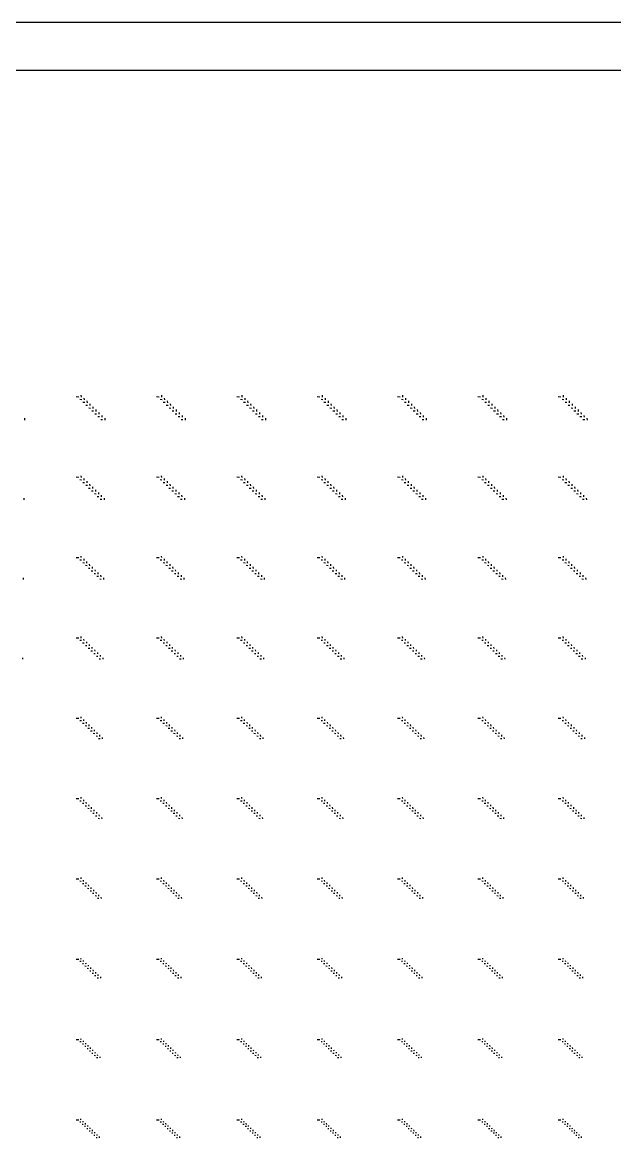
# Model space of a CAD drawing. Extents: x 0 to 300000, y 0 to 300000.
# Drawn here: x 188270 to 225127, y 230590 to 300000 of the extents above; entities that cross this region are included whole.
import ezdxf

# ---------------------------------------------------------------- set-up
doc = ezdxf.new("R2010")
doc.units = 0

msp = doc.modelspace()

# ---------------------------------------------------------------- linework, layer by layer
at = {"color": 7}
for p, q in [((191620, 276705), (191780, 276695)), ((191855, 276540), (191965, 276530)), ((191920, 276790), (191925, 276680)), ((192040, 276360), (192150, 276355)), ((192105, 276610), (192110, 276500)), ((192290, 276435), (192295, 276325)), ((192475, 276255), (192480, 276145)), ((196620, 276705), (196780, 276695)), ((196855, 276540), (196965, 276530)), ((196920, 276790), (196925, 276680)), ((197040, 276360), (197150, 276355)), ((197105, 276610), (197110, 276500)), ((197290, 276435), (197295, 276325)), ((197475, 276255), (197480, 276145)), ((201620, 276705), (201780, 276695)), ((201855, 276540), (201965, 276530)), ((201920, 276790), (201925, 276680)), ((202040, 276360), (202150, 276355)), ((202105, 276610), (202110, 276500)), ((202290, 276435), (202295, 276325)), ((202475, 276255), (202480, 276145)), ((206620, 276705), (206780, 276695)), ((206855, 276540), (206965, 276530)), ((206920, 276790), (206925, 276680)), ((207040, 276360), (207150, 276355)), ((207105, 276610), (207110, 276500)), ((207290, 276435), (207295, 276325)), ((207475, 276255), (207480, 276145)), ((211620, 276705), (211780, 276695)), ((211855, 276540), (211965, 276530)), ((211920, 276790), (211925, 276680)), ((212040, 276360), (212150, 276355)), ((212105, 276610), (212110, 276500)), ((212290, 276435), (212295, 276325)), ((212475, 276255), (212480, 276145)), ((216620, 276705), (216780, 276695)), ((216855, 276540), (216965, 276530)), ((216920, 276790), (216925, 276680)), ((217040, 276360), (217150, 276355)), ((217105, 276610), (217110, 276500)), ((217290, 276435), (217295, 276325)), ((217475, 276255), (217480, 276145)), ((221620, 276705), (221780, 276695)), ((221855, 276540), (221965, 276530)), ((221920, 276790), (221925, 276680)), ((222040, 276360), (222150, 276355)), ((222105, 276610), (222110, 276500)), ((222290, 276435), (222295, 276325)), ((222475, 276255), (222480, 276145)), ((192225, 276180), (192335, 276175)), ((192410, 276005), (192520, 275995)), ((192595, 275825), (192705, 275815)), ((192660, 276075), (192665, 275965)), ((192780, 275645), (192890, 275640)), ((192845, 275895), (192850, 275785)), ((193030, 275720), (193035, 275610)), ((197225, 276180), (197335, 276175)), ((197410, 276005), (197520, 275995)), ((197595, 275825), (197705, 275815)), ((197660, 276075), (197665, 275965)), ((197780, 275645), (197890, 275640)), ((197845, 275895), (197850, 275785)), ((198030, 275720), (198035, 275610)), ((202225, 276180), (202335, 276175)), ((202410, 276005), (202520, 275995)), ((202595, 275825), (202705, 275815)), ((202660, 276075), (202665, 275965)), ((202780, 275645), (202890, 275640)), ((202845, 275895), (202850, 275785)), ((203030, 275720), (203035, 275610)), ((207225, 276180), (207335, 276175)), ((207410, 276005), (207520, 275995)), ((207595, 275825), (207705, 275815)), ((207660, 276075), (207665, 275965)), ((207780, 275645), (207890, 275640)), ((207845, 275895), (207850, 275785)), ((208030, 275720), (208035, 275610)), ((212225, 276180), (212335, 276175)), ((212410, 276005), (212520, 275995)), ((212595, 275825), (212705, 275815)), ((212660, 276075), (212665, 275965)), ((212780, 275645), (212890, 275640)), ((212845, 275895), (212850, 275785)), ((213030, 275720), (213035, 275610)), ((217225, 276180), (217335, 276175)), ((217410, 276005), (217520, 275995)), ((217595, 275825), (217705, 275815)), ((217660, 276075), (217665, 275965)), ((217780, 275645), (217890, 275640)), ((217845, 275895), (217850, 275785)), ((218030, 275720), (218035, 275610)), ((222225, 276180), (222335, 276175)), ((222410, 276005), (222520, 275995)), ((222595, 275825), (222705, 275815)), ((222660, 276075), (222665, 275965)), ((222780, 275645), (222890, 275640)), ((222845, 275895), (222850, 275785)), ((223030, 275720), (223035, 275610)), ((188400, 275360), (188405, 275250)), ((192965, 275470), (193075, 275460)), ((193150, 275290), (193260, 275280)), ((193215, 275540), (193220, 275430)), ((193400, 275360), (193405, 275250)), ((197965, 275470), (198075, 275460)), ((198150, 275290), (198260, 275280)), ((198215, 275540), (198220, 275430)), ((198400, 275360), (198405, 275250)), ((202965, 275470), (203075, 275460)), ((203150, 275290), (203260, 275280)), ((203215, 275540), (203220, 275430)), ((203400, 275360), (203405, 275250)), ((207965, 275470), (208075, 275460)), ((208150, 275290), (208260, 275280)), ((208215, 275540), (208220, 275430)), ((208400, 275360), (208405, 275250)), ((212965, 275470), (213075, 275460)), ((213150, 275290), (213260, 275280)), ((213215, 275540), (213220, 275430)), ((213400, 275360), (213405, 275250)), ((217965, 275470), (218075, 275460)), ((218150, 275290), (218260, 275280)), ((218215, 275540), (218220, 275430)), ((218400, 275360), (218405, 275250)), ((222965, 275470), (223075, 275460)), ((223150, 275290), (223260, 275280)), ((223215, 275540), (223220, 275430)), ((223400, 275360), (223405, 275250)), ((191620, 271705), (191780, 271695)), ((191855, 271545), (191960, 271535)), ((191915, 271785), (191925, 271680)), ((192095, 271615), (192105, 271510)), ((192275, 271440), (192285, 271335)), ((196620, 271705), (196780, 271695)), ((196855, 271545), (196960, 271535)), ((196915, 271785), (196925, 271680)), ((197095, 271615), (197105, 271510)), ((197275, 271440), (197285, 271335)), ((201620, 271705), (201780, 271695)), ((201855, 271545), (201960, 271535)), ((201915, 271785), (201925, 271680)), ((202095, 271615), (202105, 271510)), ((202275, 271440), (202285, 271335)), ((206620, 271705), (206780, 271695)), ((206855, 271545), (206960, 271535)), ((206915, 271785), (206925, 271680)), ((207095, 271615), (207105, 271510)), ((207275, 271440), (207285, 271335)), ((211620, 271705), (211780, 271695)), ((211855, 271545), (211960, 271535)), ((211915, 271785), (211925, 271680)), ((212095, 271615), (212105, 271510)), ((212275, 271440), (212285, 271335)), ((216620, 271705), (216780, 271695)), ((216855, 271545), (216960, 271535)), ((216915, 271785), (216925, 271680)), ((217095, 271615), (217105, 271510)), ((217275, 271440), (217285, 271335)), ((221620, 271705), (221780, 271695)), ((221855, 271545), (221960, 271535)), ((221915, 271785), (221925, 271680)), ((222095, 271615), (222105, 271510)), ((222275, 271440), (222285, 271335)), ((192035, 271370), (192140, 271360)), ((192215, 271195), (192320, 271190)), ((192395, 271020), (192500, 271015)), ((192455, 271265), (192465, 271160)), ((192575, 270845), (192680, 270840)), ((192635, 271090), (192645, 270985)), ((192820, 270915), (192825, 270810)), ((193000, 270740), (193005, 270640)), ((197035, 271370), (197140, 271360)), ((197215, 271195), (197320, 271190)), ((197395, 271020), (197500, 271015)), ((197455, 271265), (197465, 271160)), ((197575, 270845), (197680, 270840)), ((197635, 271090), (197645, 270985)), ((197820, 270915), (197825, 270810)), ((198000, 270740), (198005, 270640)), ((202035, 271370), (202140, 271360)), ((202215, 271195), (202320, 271190)), ((202395, 271020), (202500, 271015)), ((202455, 271265), (202465, 271160)), ((202575, 270845), (202680, 270840)), ((202635, 271090), (202645, 270985)), ((202820, 270915), (202825, 270810)), ((203000, 270740), (203005, 270640)), ((207035, 271370), (207140, 271360)), ((207215, 271195), (207320, 271190)), ((207395, 271020), (207500, 271015)), ((207455, 271265), (207465, 271160)), ((207575, 270845), (207680, 270840)), ((207635, 271090), (207645, 270985)), ((207820, 270915), (207825, 270810)), ((208000, 270740), (208005, 270640)), ((212035, 271370), (212140, 271360)), ((212215, 271195), (212320, 271190)), ((212395, 271020), (212500, 271015)), ((212455, 271265), (212465, 271160)), ((212575, 270845), (212680, 270840)), ((212635, 271090), (212645, 270985)), ((212820, 270915), (212825, 270810)), ((213000, 270740), (213005, 270640)), ((217035, 271370), (217140, 271360)), ((217215, 271195), (217320, 271190)), ((217395, 271020), (217500, 271015)), ((217455, 271265), (217465, 271160)), ((217575, 270845), (217680, 270840)), ((217635, 271090), (217645, 270985)), ((217820, 270915), (217825, 270810)), ((218000, 270740), (218005, 270640)), ((222035, 271370), (222140, 271360)), ((222215, 271195), (222320, 271190)), ((222395, 271020), (222500, 271015)), ((222455, 271265), (222465, 271160)), ((222575, 270845), (222680, 270840)), ((222635, 271090), (222645, 270985)), ((222820, 270915), (222825, 270810)), ((223000, 270740), (223005, 270640)), ((188360, 270395), (188365, 270290)), ((192755, 270675), (192860, 270665)), ((192935, 270500), (193040, 270490)), ((193115, 270325), (193220, 270320)), ((193180, 270570), (193185, 270465)), ((193360, 270395), (193365, 270290)), ((197755, 270675), (197860, 270665)), ((197935, 270500), (198040, 270490)), ((198115, 270325), (198220, 270320)), ((198180, 270570), (198185, 270465)), ((198360, 270395), (198365, 270290)), ((202755, 270675), (202860, 270665)), ((202935, 270500), (203040, 270490)), ((203115, 270325), (203220, 270320)), ((203180, 270570), (203185, 270465)), ((203360, 270395), (203365, 270290)), ((207755, 270675), (207860, 270665)), ((207935, 270500), (208040, 270490)), ((208115, 270325), (208220, 270320)), ((208180, 270570), (208185, 270465)), ((208360, 270395), (208365, 270290)), ((212755, 270675), (212860, 270665)), ((212935, 270500), (213040, 270490)), ((213115, 270325), (213220, 270320)), ((213180, 270570), (213185, 270465)), ((213360, 270395), (213365, 270290)), ((217755, 270675), (217860, 270665)), ((217935, 270500), (218040, 270490)), ((218115, 270325), (218220, 270320)), ((218180, 270570), (218185, 270465)), ((218360, 270395), (218365, 270290)), ((222755, 270675), (222860, 270665)), ((222935, 270500), (223040, 270490)), ((223115, 270325), (223220, 270320)), ((223180, 270570), (223185, 270465)), ((223360, 270395), (223365, 270290)), ((191620, 266705), (191780, 266695)), ((191855, 266550), (191955, 266540)), ((191915, 266785), (191920, 266685)), ((192090, 266615), (192095, 266515)), ((196620, 266705), (196780, 266695)), ((196855, 266550), (196955, 266540)), ((196915, 266785), (196920, 266685)), ((197090, 266615), (197095, 266515)), ((201620, 266705), (201780, 266695)), ((201855, 266550), (201955, 266540)), ((201915, 266785), (201920, 266685)), ((202090, 266615), (202095, 266515)), ((206620, 266705), (206780, 266695)), ((206855, 266550), (206955, 266540)), ((206915, 266785), (206920, 266685)), ((207090, 266615), (207095, 266515)), ((211620, 266705), (211780, 266695)), ((211855, 266550), (211955, 266540)), ((211915, 266785), (211920, 266685)), ((212090, 266615), (212095, 266515)), ((216620, 266705), (216780, 266695)), ((216855, 266550), (216955, 266540)), ((216915, 266785), (216920, 266685)), ((217090, 266615), (217095, 266515)), ((221620, 266705), (221780, 266695)), ((221855, 266550), (221955, 266540)), ((221915, 266785), (221920, 266685)), ((222090, 266615), (222095, 266515)), ((192030, 266380), (192130, 266370)), ((192205, 266210), (192305, 266200)), ((192265, 266445), (192270, 266345)), ((192380, 266040), (192480, 266030)), ((192440, 266275), (192450, 266175)), ((192555, 265870), (192655, 265865)), ((192615, 266105), (192625, 266005)), ((192790, 265935), (192800, 265835)), ((197030, 266380), (197130, 266370)), ((197205, 266210), (197305, 266200)), ((197265, 266445), (197270, 266345)), ((197380, 266040), (197480, 266030)), ((197440, 266275), (197450, 266175)), ((197555, 265870), (197655, 265865)), ((197615, 266105), (197625, 266005)), ((197790, 265935), (197800, 265835)), ((202030, 266380), (202130, 266370)), ((202205, 266210), (202305, 266200)), ((202265, 266445), (202270, 266345)), ((202380, 266040), (202480, 266030)), ((202440, 266275), (202450, 266175)), ((202555, 265870), (202655, 265865)), ((202615, 266105), (202625, 266005)), ((202790, 265935), (202800, 265835)), ((207030, 266380), (207130, 266370)), ((207205, 266210), (207305, 266200)), ((207265, 266445), (207270, 266345)), ((207380, 266040), (207480, 266030)), ((207440, 266275), (207450, 266175)), ((207555, 265870), (207655, 265865)), ((207615, 266105), (207625, 266005)), ((207790, 265935), (207800, 265835)), ((212030, 266380), (212130, 266370)), ((212205, 266210), (212305, 266200)), ((212265, 266445), (212270, 266345)), ((212380, 266040), (212480, 266030)), ((212440, 266275), (212450, 266175)), ((212555, 265870), (212655, 265865)), ((212615, 266105), (212625, 266005)), ((212790, 265935), (212800, 265835)), ((217030, 266380), (217130, 266370)), ((217205, 266210), (217305, 266200)), ((217265, 266445), (217270, 266345)), ((217380, 266040), (217480, 266030)), ((217440, 266275), (217450, 266175)), ((217555, 265870), (217655, 265865)), ((217615, 266105), (217625, 266005)), ((217790, 265935), (217800, 265835)), ((222030, 266380), (222130, 266370)), ((222205, 266210), (222305, 266200)), ((222265, 266445), (222270, 266345)), ((222380, 266040), (222480, 266030)), ((222440, 266275), (222450, 266175)), ((222555, 265870), (222655, 265865)), ((222615, 266105), (222625, 266005)), ((222790, 265935), (222800, 265835)), ((188320, 265425), (188325, 265325)), ((192735, 265700), (192830, 265695)), ((192910, 265530), (193010, 265525)), ((192970, 265765), (192975, 265665)), ((193085, 265360), (193185, 265355)), ((193145, 265595), (193150, 265495)), ((193320, 265425), (193325, 265325)), ((197735, 265700), (197830, 265695)), ((197910, 265530), (198010, 265525)), ((197970, 265765), (197975, 265665)), ((198085, 265360), (198185, 265355)), ((198145, 265595), (198150, 265495)), ((198320, 265425), (198325, 265325)), ((202735, 265700), (202830, 265695)), ((202910, 265530), (203010, 265525)), ((202970, 265765), (202975, 265665)), ((203085, 265360), (203185, 265355)), ((203145, 265595), (203150, 265495)), ((203320, 265425), (203325, 265325)), ((207735, 265700), (207830, 265695)), ((207910, 265530), (208010, 265525)), ((207970, 265765), (207975, 265665)), ((208085, 265360), (208185, 265355)), ((208145, 265595), (208150, 265495)), ((208320, 265425), (208325, 265325)), ((212735, 265700), (212830, 265695)), ((212910, 265530), (213010, 265525)), ((212970, 265765), (212975, 265665)), ((213085, 265360), (213185, 265355)), ((213145, 265595), (213150, 265495)), ((213320, 265425), (213325, 265325)), ((217735, 265700), (217830, 265695)), ((217910, 265530), (218010, 265525)), ((217970, 265765), (217975, 265665)), ((218085, 265360), (218185, 265355)), ((218145, 265595), (218150, 265495)), ((218320, 265425), (218325, 265325)), ((222735, 265700), (222830, 265695)), ((222910, 265530), (223010, 265525)), ((222970, 265765), (222975, 265665)), ((223085, 265360), (223185, 265355)), ((223145, 265595), (223150, 265495)), ((223320, 265425), (223325, 265325)), ((191620, 261705), (191780, 261695)), ((191910, 261780), (191920, 261685)), ((196620, 261705), (196780, 261695)), ((196910, 261780), (196920, 261685)), ((201620, 261705), (201780, 261695)), ((201910, 261780), (201920, 261685)), ((206620, 261705), (206780, 261695)), ((206910, 261780), (206920, 261685)), ((211620, 261705), (211780, 261695)), ((211910, 261780), (211920, 261685)), ((216620, 261705), (216780, 261695)), ((216910, 261780), (216920, 261685)), ((221620, 261705), (221780, 261695)), ((221910, 261780), (221920, 261685)), ((191855, 261555), (191950, 261545)), ((192025, 261390), (192120, 261380)), ((192085, 261615), (192090, 261520)), ((192195, 261220), (192290, 261215)), ((192255, 261450), (192260, 261355)), ((192370, 261055), (192465, 261050)), ((192425, 261285), (192430, 261190)), ((192595, 261120), (192600, 261025)), ((196855, 261555), (196950, 261545)), ((197025, 261390), (197120, 261380)), ((197085, 261615), (197090, 261520)), ((197195, 261220), (197290, 261215)), ((197255, 261450), (197260, 261355)), ((197370, 261055), (197465, 261050)), ((197425, 261285), (197430, 261190)), ((197595, 261120), (197600, 261025)), ((201855, 261555), (201950, 261545)), ((202025, 261390), (202120, 261380)), ((202085, 261615), (202090, 261520)), ((202195, 261220), (202290, 261215)), ((202255, 261450), (202260, 261355)), ((202370, 261055), (202465, 261050)), ((202425, 261285), (202430, 261190)), ((202595, 261120), (202600, 261025)), ((206855, 261555), (206950, 261545)), ((207025, 261390), (207120, 261380)), ((207085, 261615), (207090, 261520)), ((207195, 261220), (207290, 261215)), ((207255, 261450), (207260, 261355)), ((207370, 261055), (207465, 261050)), ((207425, 261285), (207430, 261190)), ((207595, 261120), (207600, 261025)), ((211855, 261555), (211950, 261545)), ((212025, 261390), (212120, 261380)), ((212085, 261615), (212090, 261520)), ((212195, 261220), (212290, 261215)), ((212255, 261450), (212260, 261355)), ((212370, 261055), (212465, 261050)), ((212425, 261285), (212430, 261190)), ((212595, 261120), (212600, 261025)), ((216855, 261555), (216950, 261545)), ((217025, 261390), (217120, 261380)), ((217085, 261615), (217090, 261520)), ((217195, 261220), (217290, 261215)), ((217255, 261450), (217260, 261355)), ((217370, 261055), (217465, 261050)), ((217425, 261285), (217430, 261190)), ((217595, 261120), (217600, 261025)), ((221855, 261555), (221950, 261545)), ((222025, 261390), (222120, 261380)), ((222085, 261615), (222090, 261520)), ((222195, 261220), (222290, 261215)), ((222255, 261450), (222260, 261355)), ((222370, 261055), (222465, 261050)), ((222425, 261285), (222430, 261190)), ((222595, 261120), (222600, 261025)), ((188280, 260460), (188285, 260365)), ((192540, 260890), (192635, 260885)), ((192710, 260725), (192805, 260720)), ((192765, 260955), (192775, 260860)), ((192880, 260560), (192975, 260555)), ((192940, 260790), (192945, 260695)), ((193050, 260395), (193145, 260390)), ((193110, 260625), (193115, 260530)), ((193280, 260460), (193285, 260365)), ((197540, 260890), (197635, 260885)), ((197710, 260725), (197805, 260720)), ((197765, 260955), (197775, 260860)), ((197880, 260560), (197975, 260555)), ((197940, 260790), (197945, 260695)), ((198050, 260395), (198145, 260390)), ((198110, 260625), (198115, 260530)), ((198280, 260460), (198285, 260365)), ((202540, 260890), (202635, 260885)), ((202710, 260725), (202805, 260720)), ((202765, 260955), (202775, 260860)), ((202880, 260560), (202975, 260555)), ((202940, 260790), (202945, 260695)), ((203050, 260395), (203145, 260390)), ((203110, 260625), (203115, 260530)), ((203280, 260460), (203285, 260365)), ((207540, 260890), (207635, 260885)), ((207710, 260725), (207805, 260720)), ((207765, 260955), (207775, 260860)), ((207880, 260560), (207975, 260555)), ((207940, 260790), (207945, 260695)), ((208050, 260395), (208145, 260390)), ((208110, 260625), (208115, 260530)), ((208280, 260460), (208285, 260365)), ((212540, 260890), (212635, 260885)), ((212710, 260725), (212805, 260720)), ((212765, 260955), (212775, 260860)), ((212880, 260560), (212975, 260555)), ((212940, 260790), (212945, 260695)), ((213050, 260395), (213145, 260390)), ((213110, 260625), (213115, 260530)), ((213280, 260460), (213285, 260365)), ((217540, 260890), (217635, 260885)), ((217710, 260725), (217805, 260720)), ((217765, 260955), (217775, 260860)), ((217880, 260560), (217975, 260555)), ((217940, 260790), (217945, 260695)), ((218050, 260395), (218145, 260390)), ((218110, 260625), (218115, 260530)), ((218280, 260460), (218285, 260365)), ((222540, 260890), (222635, 260885)), ((222710, 260725), (222805, 260720)), ((222765, 260955), (222775, 260860)), ((222880, 260560), (222975, 260555)), ((222940, 260790), (222945, 260695)), ((223050, 260395), (223145, 260390)), ((223110, 260625), (223115, 260530)), ((223280, 260460), (223285, 260365)), ((191620, 256705), (191780, 256695)), ((191855, 256555), (191945, 256550)), ((191910, 256780), (191915, 256690)), ((192020, 256395), (192110, 256390)), ((192075, 256620), (192080, 256530)), ((192190, 256235), (192280, 256230)), ((192240, 256455), (192250, 256365)), ((192410, 256295), (192415, 256205)), ((192575, 256135), (192580, 256045)), ((196620, 256705), (196780, 256695)), ((196855, 256555), (196945, 256550)), ((196910, 256780), (196915, 256690)), ((197020, 256395), (197110, 256390)), ((197075, 256620), (197080, 256530)), ((197190, 256235), (197280, 256230)), ((197240, 256455), (197250, 256365)), ((197410, 256295), (197415, 256205)), ((197575, 256135), (197580, 256045)), ((201620, 256705), (201780, 256695)), ((201855, 256555), (201945, 256550)), ((201910, 256780), (201915, 256690)), ((202020, 256395), (202110, 256390)), ((202075, 256620), (202080, 256530)), ((202190, 256235), (202280, 256230)), ((202240, 256455), (202250, 256365)), ((202410, 256295), (202415, 256205)), ((202575, 256135), (202580, 256045)), ((206620, 256705), (206780, 256695)), ((206855, 256555), (206945, 256550)), ((206910, 256780), (206915, 256690)), ((207020, 256395), (207110, 256390)), ((207075, 256620), (207080, 256530)), ((207190, 256235), (207280, 256230)), ((207240, 256455), (207250, 256365)), ((207410, 256295), (207415, 256205)), ((207575, 256135), (207580, 256045)), ((211620, 256705), (211780, 256695)), ((211855, 256555), (211945, 256550)), ((211910, 256780), (211915, 256690)), ((212020, 256395), (212110, 256390)), ((212075, 256620), (212080, 256530)), ((212190, 256235), (212280, 256230)), ((212240, 256455), (212250, 256365)), ((212410, 256295), (212415, 256205)), ((212575, 256135), (212580, 256045)), ((216620, 256705), (216780, 256695)), ((216855, 256555), (216945, 256550)), ((216910, 256780), (216915, 256690)), ((217020, 256395), (217110, 256390)), ((217075, 256620), (217080, 256530)), ((217190, 256235), (217280, 256230)), ((217240, 256455), (217250, 256365)), ((217410, 256295), (217415, 256205)), ((217575, 256135), (217580, 256045)), ((221620, 256705), (221780, 256695)), ((221855, 256555), (221945, 256550)), ((221910, 256780), (221915, 256690)), ((222020, 256395), (222110, 256390)), ((222075, 256620), (222080, 256530)), ((222190, 256235), (222280, 256230)), ((222240, 256455), (222250, 256365)), ((222410, 256295), (222415, 256205)), ((222575, 256135), (222580, 256045)), ((192355, 256075), (192445, 256070)), ((192520, 255915), (192610, 255910)), ((192685, 255755), (192775, 255745)), ((192740, 255975), (192750, 255885)), ((192855, 255595), (192945, 255585)), ((192910, 255815), (192915, 255725)), ((193020, 255430), (193110, 255425)), ((193075, 255655), (193080, 255565)), ((193240, 255495), (193245, 255405)), ((197355, 256075), (197445, 256070)), ((197520, 255915), (197610, 255910)), ((197685, 255755), (197775, 255745)), ((197740, 255975), (197750, 255885)), ((197855, 255595), (197945, 255585)), ((197910, 255815), (197915, 255725)), ((198020, 255430), (198110, 255425)), ((198075, 255655), (198080, 255565)), ((198240, 255495), (198245, 255405)), ((202355, 256075), (202445, 256070)), ((202520, 255915), (202610, 255910)), ((202685, 255755), (202775, 255745)), ((202740, 255975), (202750, 255885)), ((202855, 255595), (202945, 255585)), ((202910, 255815), (202915, 255725)), ((203020, 255430), (203110, 255425)), ((203075, 255655), (203080, 255565)), ((203240, 255495), (203245, 255405)), ((207355, 256075), (207445, 256070)), ((207520, 255915), (207610, 255910)), ((207685, 255755), (207775, 255745)), ((207740, 255975), (207750, 255885)), ((207855, 255595), (207945, 255585)), ((207910, 255815), (207915, 255725)), ((208020, 255430), (208110, 255425)), ((208075, 255655), (208080, 255565)), ((208240, 255495), (208245, 255405)), ((212355, 256075), (212445, 256070)), ((212520, 255915), (212610, 255910)), ((212685, 255755), (212775, 255745)), ((212740, 255975), (212750, 255885)), ((212855, 255595), (212945, 255585)), ((212910, 255815), (212915, 255725)), ((213020, 255430), (213110, 255425)), ((213075, 255655), (213080, 255565)), ((213240, 255495), (213245, 255405)), ((217355, 256075), (217445, 256070)), ((217520, 255915), (217610, 255910)), ((217685, 255755), (217775, 255745)), ((217740, 255975), (217750, 255885)), ((217855, 255595), (217945, 255585)), ((217910, 255815), (217915, 255725)), ((218020, 255430), (218110, 255425)), ((218075, 255655), (218080, 255565)), ((218240, 255495), (218245, 255405)), ((222355, 256075), (222445, 256070)), ((222520, 255915), (222610, 255910)), ((222685, 255755), (222775, 255745)), ((222740, 255975), (222750, 255885)), ((222855, 255595), (222945, 255585)), ((222910, 255815), (222915, 255725)), ((223020, 255430), (223110, 255425)), ((223075, 255655), (223080, 255565)), ((223240, 255495), (223245, 255405)), ((191620, 251705), (191780, 251695)), ((191855, 251560), (191940, 251555)), ((191905, 251775), (191915, 251690)), ((192015, 251405), (192100, 251400)), ((192070, 251620), (192075, 251535)), ((192230, 251465), (192235, 251380)), ((192390, 251305), (192400, 251220)), ((196620, 251705), (196780, 251695)), ((196855, 251560), (196940, 251555)), ((196905, 251775), (196915, 251690)), ((197015, 251405), (197100, 251400)), ((197070, 251620), (197075, 251535)), ((197230, 251465), (197235, 251380)), ((197390, 251305), (197400, 251220)), ((201620, 251705), (201780, 251695)), ((201855, 251560), (201940, 251555)), ((201905, 251775), (201915, 251690)), ((202015, 251405), (202100, 251400)), ((202070, 251620), (202075, 251535)), ((202230, 251465), (202235, 251380)), ((202390, 251305), (202400, 251220)), ((206620, 251705), (206780, 251695)), ((206855, 251560), (206940, 251555)), ((206905, 251775), (206915, 251690)), ((207015, 251405), (207100, 251400)), ((207070, 251620), (207075, 251535)), ((207230, 251465), (207235, 251380)), ((207390, 251305), (207400, 251220)), ((211620, 251705), (211780, 251695)), ((211855, 251560), (211940, 251555)), ((211905, 251775), (211915, 251690)), ((212015, 251405), (212100, 251400)), ((212070, 251620), (212075, 251535)), ((212230, 251465), (212235, 251380)), ((212390, 251305), (212400, 251220)), ((216620, 251705), (216780, 251695)), ((216855, 251560), (216940, 251555)), ((216905, 251775), (216915, 251690)), ((217015, 251405), (217100, 251400)), ((217070, 251620), (217075, 251535)), ((217230, 251465), (217235, 251380)), ((217390, 251305), (217400, 251220)), ((221620, 251705), (221780, 251695)), ((221855, 251560), (221940, 251555)), ((221905, 251775), (221915, 251690)), ((222015, 251405), (222100, 251400)), ((222070, 251620), (222075, 251535)), ((222230, 251465), (222235, 251380)), ((222390, 251305), (222400, 251220)), ((192180, 251250), (192265, 251245)), ((192340, 251095), (192425, 251085)), ((192505, 250935), (192585, 250930)), ((192555, 251150), (192560, 251065)), ((192665, 250780), (192750, 250775)), ((192715, 250995), (192720, 250910)), ((192825, 250625), (192910, 250620)), ((192880, 250840), (192885, 250755)), ((193040, 250680), (193045, 250595)), ((197180, 251250), (197265, 251245)), ((197340, 251095), (197425, 251085)), ((197505, 250935), (197585, 250930)), ((197555, 251150), (197560, 251065)), ((197665, 250780), (197750, 250775)), ((197715, 250995), (197720, 250910)), ((197825, 250625), (197910, 250620)), ((197880, 250840), (197885, 250755)), ((198040, 250680), (198045, 250595)), ((202180, 251250), (202265, 251245)), ((202340, 251095), (202425, 251085)), ((202505, 250935), (202585, 250930)), ((202555, 251150), (202560, 251065)), ((202665, 250780), (202750, 250775)), ((202715, 250995), (202720, 250910)), ((202825, 250625), (202910, 250620)), ((202880, 250840), (202885, 250755)), ((203040, 250680), (203045, 250595)), ((207180, 251250), (207265, 251245)), ((207340, 251095), (207425, 251085)), ((207505, 250935), (207585, 250930)), ((207555, 251150), (207560, 251065)), ((207665, 250780), (207750, 250775)), ((207715, 250995), (207720, 250910)), ((207825, 250625), (207910, 250620)), ((207880, 250840), (207885, 250755)), ((208040, 250680), (208045, 250595)), ((212180, 251250), (212265, 251245)), ((212340, 251095), (212425, 251085)), ((212505, 250935), (212585, 250930)), ((212555, 251150), (212560, 251065)), ((212665, 250780), (212750, 250775)), ((212715, 250995), (212720, 250910)), ((212825, 250625), (212910, 250620)), ((212880, 250840), (212885, 250755)), ((213040, 250680), (213045, 250595)), ((217180, 251250), (217265, 251245)), ((217340, 251095), (217425, 251085)), ((217505, 250935), (217585, 250930)), ((217555, 251150), (217560, 251065)), ((217665, 250780), (217750, 250775)), ((217715, 250995), (217720, 250910)), ((217825, 250625), (217910, 250620)), ((217880, 250840), (217885, 250755)), ((218040, 250680), (218045, 250595)), ((222180, 251250), (222265, 251245)), ((222340, 251095), (222425, 251085)), ((222505, 250935), (222585, 250930)), ((222555, 251150), (222560, 251065)), ((222665, 250780), (222750, 250775)), ((222715, 250995), (222720, 250910)), ((222825, 250625), (222910, 250620)), ((222880, 250840), (222885, 250755)), ((223040, 250680), (223045, 250595)), ((192990, 250470), (193075, 250460)), ((193200, 250525), (193210, 250440)), ((197990, 250470), (198075, 250460)), ((198200, 250525), (198210, 250440)), ((202990, 250470), (203075, 250460)), ((203200, 250525), (203210, 250440)), ((207990, 250470), (208075, 250460)), ((208200, 250525), (208210, 250440)), ((212990, 250470), (213075, 250460)), ((213200, 250525), (213210, 250440)), ((217990, 250470), (218075, 250460)), ((218200, 250525), (218210, 250440)), ((222990, 250470), (223075, 250460)), ((223200, 250525), (223210, 250440)), ((191620, 246705), (191780, 246695)), ((191855, 246565), (191935, 246560)), ((191905, 246775), (191910, 246695)), ((192015, 246415), (192095, 246410)), ((192060, 246620), (192065, 246540)), ((192220, 246470), (192225, 246390)), ((196620, 246705), (196780, 246695)), ((196855, 246565), (196935, 246560)), ((196905, 246775), (196910, 246695)), ((197015, 246415), (197095, 246410)), ((197060, 246620), (197065, 246540)), ((197220, 246470), (197225, 246390)), ((201620, 246705), (201780, 246695)), ((201855, 246565), (201935, 246560)), ((201905, 246775), (201910, 246695)), ((202015, 246415), (202095, 246410)), ((202060, 246620), (202065, 246540)), ((202220, 246470), (202225, 246390)), ((206620, 246705), (206780, 246695)), ((206855, 246565), (206935, 246560)), ((206905, 246775), (206910, 246695)), ((207015, 246415), (207095, 246410)), ((207060, 246620), (207065, 246540)), ((207220, 246470), (207225, 246390)), ((211620, 246705), (211780, 246695)), ((211855, 246565), (211935, 246560)), ((211905, 246775), (211910, 246695)), ((212015, 246415), (212095, 246410)), ((212060, 246620), (212065, 246540)), ((212220, 246470), (212225, 246390)), ((216620, 246705), (216780, 246695)), ((216855, 246565), (216935, 246560)), ((216905, 246775), (216910, 246695)), ((217015, 246415), (217095, 246410)), ((217060, 246620), (217065, 246540)), ((217220, 246470), (217225, 246390)), ((221620, 246705), (221780, 246695)), ((221855, 246565), (221935, 246560)), ((221905, 246775), (221910, 246695)), ((222015, 246415), (222095, 246410)), ((222060, 246620), (222065, 246540)), ((222220, 246470), (222225, 246390)), ((192170, 246260), (192250, 246255)), ((192325, 246110), (192405, 246105)), ((192375, 246315), (192380, 246240)), ((192485, 245960), (192565, 245955)), ((192535, 246165), (192540, 246085)), ((192640, 245805), (192720, 245800)), ((192690, 246015), (192695, 245935)), ((192850, 245860), (192855, 245780)), ((197170, 246260), (197250, 246255)), ((197325, 246110), (197405, 246105)), ((197375, 246315), (197380, 246240)), ((197485, 245960), (197565, 245955)), ((197535, 246165), (197540, 246085)), ((197640, 245805), (197720, 245800)), ((197690, 246015), (197695, 245935)), ((197850, 245860), (197855, 245780)), ((202170, 246260), (202250, 246255)), ((202325, 246110), (202405, 246105)), ((202375, 246315), (202380, 246240)), ((202485, 245960), (202565, 245955)), ((202535, 246165), (202540, 246085)), ((202640, 245805), (202720, 245800)), ((202690, 246015), (202695, 245935)), ((202850, 245860), (202855, 245780)), ((207170, 246260), (207250, 246255)), ((207325, 246110), (207405, 246105)), ((207375, 246315), (207380, 246240)), ((207485, 245960), (207565, 245955)), ((207535, 246165), (207540, 246085)), ((207640, 245805), (207720, 245800)), ((207690, 246015), (207695, 245935)), ((207850, 245860), (207855, 245780)), ((212170, 246260), (212250, 246255)), ((212325, 246110), (212405, 246105)), ((212375, 246315), (212380, 246240)), ((212485, 245960), (212565, 245955)), ((212535, 246165), (212540, 246085)), ((212640, 245805), (212720, 245800)), ((212690, 246015), (212695, 245935)), ((212850, 245860), (212855, 245780)), ((217170, 246260), (217250, 246255)), ((217325, 246110), (217405, 246105)), ((217375, 246315), (217380, 246240)), ((217485, 245960), (217565, 245955)), ((217535, 246165), (217540, 246085)), ((217640, 245805), (217720, 245800)), ((217690, 246015), (217695, 245935)), ((217850, 245860), (217855, 245780)), ((222170, 246260), (222250, 246255)), ((222325, 246110), (222405, 246105)), ((222375, 246315), (222380, 246240)), ((222485, 245960), (222565, 245955)), ((222535, 246165), (222540, 246085)), ((222640, 245805), (222720, 245800)), ((222690, 246015), (222695, 245935)), ((222850, 245860), (222855, 245780)), ((192800, 245655), (192880, 245650)), ((192955, 245505), (193035, 245500)), ((193005, 245710), (193010, 245630)), ((193160, 245560), (193170, 245480)), ((197800, 245655), (197880, 245650)), ((197955, 245505), (198035, 245500)), ((198005, 245710), (198010, 245630)), ((198160, 245560), (198170, 245480)), ((202800, 245655), (202880, 245650)), ((202955, 245505), (203035, 245500)), ((203005, 245710), (203010, 245630)), ((203160, 245560), (203170, 245480)), ((207800, 245655), (207880, 245650)), ((207955, 245505), (208035, 245500)), ((208005, 245710), (208010, 245630)), ((208160, 245560), (208170, 245480)), ((212800, 245655), (212880, 245650)), ((212955, 245505), (213035, 245500)), ((213005, 245710), (213010, 245630)), ((213160, 245560), (213170, 245480)), ((217800, 245655), (217880, 245650)), ((217955, 245505), (218035, 245500)), ((218005, 245710), (218010, 245630)), ((218160, 245560), (218170, 245480)), ((222800, 245655), (222880, 245650)), ((222955, 245505), (223035, 245500)), ((223005, 245710), (223010, 245630)), ((223160, 245560), (223170, 245480)), ((191620, 241705), (191780, 241695)), ((191855, 241570), (191930, 241565)), ((191900, 241770), (191910, 241695)), ((192055, 241625), (192060, 241550)), ((196620, 241705), (196780, 241695)), ((196855, 241570), (196930, 241565)), ((196900, 241770), (196910, 241695)), ((197055, 241625), (197060, 241550)), ((201620, 241705), (201780, 241695)), ((201855, 241570), (201930, 241565)), ((201900, 241770), (201910, 241695)), ((202055, 241625), (202060, 241550)), ((206620, 241705), (206780, 241695)), ((206855, 241570), (206930, 241565)), ((206900, 241770), (206910, 241695)), ((207055, 241625), (207060, 241550)), ((211620, 241705), (211780, 241695)), ((211855, 241570), (211930, 241565)), ((211900, 241770), (211910, 241695)), ((212055, 241625), (212060, 241550)), ((216620, 241705), (216780, 241695)), ((216855, 241570), (216930, 241565)), ((216900, 241770), (216910, 241695)), ((217055, 241625), (217060, 241550)), ((221620, 241705), (221780, 241695)), ((221855, 241570), (221930, 241565)), ((221900, 241770), (221910, 241695)), ((222055, 241625), (222060, 241550)), ((192010, 241425), (192085, 241420)), ((192160, 241275), (192235, 241270)), ((192210, 241475), (192215, 241400)), ((192315, 241130), (192390, 241125)), ((192360, 241330), (192365, 241255)), ((192465, 240980), (192540, 240975)), ((192515, 241180), (192520, 241105)), ((192665, 241035), (192670, 240960)), ((192820, 240885), (192825, 240810)), ((197010, 241425), (197085, 241420)), ((197160, 241275), (197235, 241270)), ((197210, 241475), (197215, 241400)), ((197315, 241130), (197390, 241125)), ((197360, 241330), (197365, 241255)), ((197465, 240980), (197540, 240975)), ((197515, 241180), (197520, 241105)), ((197665, 241035), (197670, 240960)), ((197820, 240885), (197825, 240810)), ((202010, 241425), (202085, 241420)), ((202160, 241275), (202235, 241270)), ((202210, 241475), (202215, 241400)), ((202315, 241130), (202390, 241125)), ((202360, 241330), (202365, 241255)), ((202465, 240980), (202540, 240975)), ((202515, 241180), (202520, 241105)), ((202665, 241035), (202670, 240960)), ((202820, 240885), (202825, 240810)), ((207010, 241425), (207085, 241420)), ((207160, 241275), (207235, 241270)), ((207210, 241475), (207215, 241400)), ((207315, 241130), (207390, 241125)), ((207360, 241330), (207365, 241255)), ((207465, 240980), (207540, 240975)), ((207515, 241180), (207520, 241105)), ((207665, 241035), (207670, 240960)), ((207820, 240885), (207825, 240810)), ((212010, 241425), (212085, 241420)), ((212160, 241275), (212235, 241270)), ((212210, 241475), (212215, 241400)), ((212315, 241130), (212390, 241125)), ((212360, 241330), (212365, 241255)), ((212465, 240980), (212540, 240975)), ((212515, 241180), (212520, 241105)), ((212665, 241035), (212670, 240960)), ((212820, 240885), (212825, 240810)), ((217010, 241425), (217085, 241420)), ((217160, 241275), (217235, 241270)), ((217210, 241475), (217215, 241400)), ((217315, 241130), (217390, 241125)), ((217360, 241330), (217365, 241255)), ((217465, 240980), (217540, 240975)), ((217515, 241180), (217520, 241105)), ((217665, 241035), (217670, 240960)), ((217820, 240885), (217825, 240810)), ((222010, 241425), (222085, 241420)), ((222160, 241275), (222235, 241270)), ((222210, 241475), (222215, 241400)), ((222315, 241130), (222390, 241125)), ((222360, 241330), (222365, 241255)), ((222465, 240980), (222540, 240975)), ((222515, 241180), (222520, 241105)), ((222665, 241035), (222670, 240960)), ((222820, 240885), (222825, 240810)), ((192620, 240835), (192695, 240830)), ((192770, 240685), (192845, 240680)), ((192925, 240540), (193000, 240535)), ((192970, 240740), (192975, 240665)), ((193125, 240590), (193130, 240515)), ((197620, 240835), (197695, 240830)), ((197770, 240685), (197845, 240680)), ((197925, 240540), (198000, 240535)), ((197970, 240740), (197975, 240665)), ((198125, 240590), (198130, 240515)), ((202620, 240835), (202695, 240830)), ((202770, 240685), (202845, 240680)), ((202925, 240540), (203000, 240535)), ((202970, 240740), (202975, 240665)), ((203125, 240590), (203130, 240515)), ((207620, 240835), (207695, 240830)), ((207770, 240685), (207845, 240680)), ((207925, 240540), (208000, 240535)), ((207970, 240740), (207975, 240665)), ((208125, 240590), (208130, 240515)), ((212620, 240835), (212695, 240830)), ((212770, 240685), (212845, 240680)), ((212925, 240540), (213000, 240535)), ((212970, 240740), (212975, 240665)), ((213125, 240590), (213130, 240515)), ((217620, 240835), (217695, 240830)), ((217770, 240685), (217845, 240680)), ((217925, 240540), (218000, 240535)), ((217970, 240740), (217975, 240665)), ((218125, 240590), (218130, 240515)), ((222620, 240835), (222695, 240830)), ((222770, 240685), (222845, 240680)), ((222925, 240540), (223000, 240535)), ((222970, 240740), (222975, 240665)), ((223125, 240590), (223130, 240515)), ((191620, 236705), (191780, 236695)), ((191900, 236765), (191905, 236695)), ((196620, 236705), (196780, 236695)), ((196900, 236765), (196905, 236695)), ((201620, 236705), (201780, 236695)), ((201900, 236765), (201905, 236695)), ((206620, 236705), (206780, 236695)), ((206900, 236765), (206905, 236695)), ((211620, 236705), (211780, 236695)), ((211900, 236765), (211905, 236695)), ((216620, 236705), (216780, 236695)), ((216900, 236765), (216905, 236695)), ((221620, 236705), (221780, 236695)), ((221900, 236765), (221905, 236695)), ((191855, 236575), (191925, 236570)), ((192005, 236430), (192075, 236425)), ((192050, 236625), (192055, 236555)), ((192150, 236290), (192220, 236285)), ((192195, 236480), (192200, 236410)), ((192300, 236145), (192370, 236140)), ((192345, 236340), (192350, 236270)), ((192450, 236005), (192520, 236000)), ((192490, 236195), (192495, 236125)), ((192640, 236055), (192645, 235985)), ((196855, 236575), (196925, 236570)), ((197005, 236430), (197075, 236425)), ((197050, 236625), (197055, 236555)), ((197150, 236290), (197220, 236285)), ((197195, 236480), (197200, 236410)), ((197300, 236145), (197370, 236140)), ((197345, 236340), (197350, 236270)), ((197450, 236005), (197520, 236000)), ((197490, 236195), (197495, 236125)), ((197640, 236055), (197645, 235985)), ((201855, 236575), (201925, 236570)), ((202005, 236430), (202075, 236425)), ((202050, 236625), (202055, 236555)), ((202150, 236290), (202220, 236285)), ((202195, 236480), (202200, 236410)), ((202300, 236145), (202370, 236140)), ((202345, 236340), (202350, 236270)), ((202450, 236005), (202520, 236000)), ((202490, 236195), (202495, 236125)), ((202640, 236055), (202645, 235985)), ((206855, 236575), (206925, 236570)), ((207005, 236430), (207075, 236425)), ((207050, 236625), (207055, 236555)), ((207150, 236290), (207220, 236285)), ((207195, 236480), (207200, 236410)), ((207300, 236145), (207370, 236140)), ((207345, 236340), (207350, 236270)), ((207450, 236005), (207520, 236000)), ((207490, 236195), (207495, 236125)), ((207640, 236055), (207645, 235985)), ((211855, 236575), (211925, 236570)), ((212005, 236430), (212075, 236425)), ((212050, 236625), (212055, 236555)), ((212150, 236290), (212220, 236285)), ((212195, 236480), (212200, 236410)), ((212300, 236145), (212370, 236140)), ((212345, 236340), (212350, 236270)), ((212450, 236005), (212520, 236000)), ((212490, 236195), (212495, 236125)), ((212640, 236055), (212645, 235985)), ((216855, 236575), (216925, 236570)), ((217005, 236430), (217075, 236425)), ((217050, 236625), (217055, 236555)), ((217150, 236290), (217220, 236285)), ((217195, 236480), (217200, 236410)), ((217300, 236145), (217370, 236140)), ((217345, 236340), (217350, 236270)), ((217450, 236005), (217520, 236000)), ((217490, 236195), (217495, 236125)), ((217640, 236055), (217645, 235985)), ((221855, 236575), (221925, 236570)), ((222005, 236430), (222075, 236425)), ((222050, 236625), (222055, 236555)), ((222150, 236290), (222220, 236285)), ((222195, 236480), (222200, 236410)), ((222300, 236145), (222370, 236140)), ((222345, 236340), (222350, 236270)), ((222450, 236005), (222520, 236000)), ((222490, 236195), (222495, 236125)), ((222640, 236055), (222645, 235985)), ((192595, 235860), (192665, 235855)), ((192745, 235720), (192815, 235715)), ((192790, 235910), (192795, 235840)), ((192890, 235575), (192960, 235570)), ((192935, 235765), (192940, 235695)), ((193085, 235625), (193090, 235555)), ((197595, 235860), (197665, 235855)), ((197745, 235720), (197815, 235715)), ((197790, 235910), (197795, 235840)), ((197890, 235575), (197960, 235570)), ((197935, 235765), (197940, 235695)), ((198085, 235625), (198090, 235555)), ((202595, 235860), (202665, 235855)), ((202745, 235720), (202815, 235715)), ((202790, 235910), (202795, 235840)), ((202890, 235575), (202960, 235570)), ((202935, 235765), (202940, 235695)), ((203085, 235625), (203090, 235555)), ((207595, 235860), (207665, 235855)), ((207745, 235720), (207815, 235715)), ((207790, 235910), (207795, 235840)), ((207890, 235575), (207960, 235570)), ((207935, 235765), (207940, 235695)), ((208085, 235625), (208090, 235555)), ((212595, 235860), (212665, 235855)), ((212745, 235720), (212815, 235715)), ((212790, 235910), (212795, 235840)), ((212890, 235575), (212960, 235570)), ((212935, 235765), (212940, 235695)), ((213085, 235625), (213090, 235555)), ((217595, 235860), (217665, 235855)), ((217745, 235720), (217815, 235715)), ((217790, 235910), (217795, 235840)), ((217890, 235575), (217960, 235570)), ((217935, 235765), (217940, 235695)), ((218085, 235625), (218090, 235555)), ((222595, 235860), (222665, 235855)), ((222745, 235720), (222815, 235715)), ((222790, 235910), (222795, 235840)), ((222890, 235575), (222960, 235570)), ((222935, 235765), (222940, 235695)), ((223085, 235625), (223090, 235555)), ((191620, 231705), (191780, 231695)), ((191855, 231580), (191920, 231575)), ((191900, 231765), (191900, 231700)), ((192000, 231440), (192065, 231435)), ((192040, 231625), (192045, 231560)), ((192145, 231300), (192210, 231300)), ((192185, 231485), (192190, 231420)), ((192285, 231165), (192350, 231160)), ((192330, 231350), (192330, 231285)), ((192470, 231210), (192475, 231145)), ((196620, 231705), (196780, 231695)), ((196855, 231580), (196920, 231575)), ((196900, 231765), (196900, 231700)), ((197000, 231440), (197065, 231435)), ((197040, 231625), (197045, 231560)), ((197145, 231300), (197210, 231300)), ((197185, 231485), (197190, 231420)), ((197285, 231165), (197350, 231160)), ((197330, 231350), (197330, 231285)), ((197470, 231210), (197475, 231145)), ((201620, 231705), (201780, 231695)), ((201855, 231580), (201920, 231575)), ((201900, 231765), (201900, 231700)), ((202000, 231440), (202065, 231435)), ((202040, 231625), (202045, 231560)), ((202145, 231300), (202210, 231300)), ((202185, 231485), (202190, 231420)), ((202285, 231165), (202350, 231160)), ((202330, 231350), (202330, 231285)), ((202470, 231210), (202475, 231145)), ((206620, 231705), (206780, 231695)), ((206855, 231580), (206920, 231575)), ((206900, 231765), (206900, 231700)), ((207000, 231440), (207065, 231435)), ((207040, 231625), (207045, 231560)), ((207145, 231300), (207210, 231300)), ((207185, 231485), (207190, 231420)), ((207285, 231165), (207350, 231160)), ((207330, 231350), (207330, 231285)), ((207470, 231210), (207475, 231145)), ((211620, 231705), (211780, 231695)), ((211855, 231580), (211920, 231575)), ((211900, 231765), (211900, 231700)), ((212000, 231440), (212065, 231435)), ((212040, 231625), (212045, 231560)), ((212145, 231300), (212210, 231300)), ((212185, 231485), (212190, 231420)), ((212285, 231165), (212350, 231160)), ((212330, 231350), (212330, 231285)), ((212470, 231210), (212475, 231145)), ((216620, 231705), (216780, 231695)), ((216855, 231580), (216920, 231575)), ((216900, 231765), (216900, 231700)), ((217000, 231440), (217065, 231435)), ((217040, 231625), (217045, 231560)), ((217145, 231300), (217210, 231300)), ((217185, 231485), (217190, 231420)), ((217285, 231165), (217350, 231160)), ((217330, 231350), (217330, 231285)), ((217470, 231210), (217475, 231145)), ((221620, 231705), (221780, 231695)), ((221855, 231580), (221920, 231575)), ((221900, 231765), (221900, 231700)), ((222000, 231440), (222065, 231435)), ((222040, 231625), (222045, 231560)), ((222145, 231300), (222210, 231300)), ((222185, 231485), (222190, 231420)), ((222285, 231165), (222350, 231160)), ((222330, 231350), (222330, 231285)), ((222470, 231210), (222475, 231145)), ((192430, 231025), (192495, 231020)), ((192575, 230885), (192640, 230885)), ((192615, 231070), (192620, 231005)), ((192715, 230750), (192780, 230745)), ((192760, 230935), (192760, 230870)), ((192860, 230610), (192925, 230605)), ((192900, 230795), (192905, 230730)), ((193045, 230655), (193050, 230590)), ((197430, 231025), (197495, 231020)), ((197575, 230885), (197640, 230885)), ((197615, 231070), (197620, 231005)), ((197715, 230750), (197780, 230745)), ((197760, 230935), (197760, 230870)), ((197860, 230610), (197925, 230605)), ((197900, 230795), (197905, 230730)), ((198045, 230655), (198050, 230590)), ((202430, 231025), (202495, 231020)), ((202575, 230885), (202640, 230885)), ((202615, 231070), (202620, 231005)), ((202715, 230750), (202780, 230745)), ((202760, 230935), (202760, 230870)), ((202860, 230610), (202925, 230605)), ((202900, 230795), (202905, 230730)), ((203045, 230655), (203050, 230590)), ((207430, 231025), (207495, 231020)), ((207575, 230885), (207640, 230885)), ((207615, 231070), (207620, 231005)), ((207715, 230750), (207780, 230745)), ((207760, 230935), (207760, 230870)), ((207860, 230610), (207925, 230605)), ((207900, 230795), (207905, 230730)), ((208045, 230655), (208050, 230590)), ((212430, 231025), (212495, 231020)), ((212575, 230885), (212640, 230885)), ((212615, 231070), (212620, 231005)), ((212715, 230750), (212780, 230745)), ((212760, 230935), (212760, 230870)), ((212860, 230610), (212925, 230605)), ((212900, 230795), (212905, 230730)), ((213045, 230655), (213050, 230590)), ((217430, 231025), (217495, 231020)), ((217575, 230885), (217640, 230885)), ((217615, 231070), (217620, 231005)), ((217715, 230750), (217780, 230745)), ((217760, 230935), (217760, 230870)), ((217860, 230610), (217925, 230605)), ((217900, 230795), (217905, 230730)), ((218045, 230655), (218050, 230590)), ((222430, 231025), (222495, 231020)), ((222575, 230885), (222640, 230885)), ((222615, 231070), (222620, 231005)), ((222715, 230750), (222780, 230745)), ((222760, 230935), (222760, 230870)), ((222860, 230610), (222925, 230605)), ((222900, 230795), (222905, 230730)), ((223045, 230655), (223050, 230590))]:
    msp.add_line(p, q, dxfattribs=at)
msp.add_polyline3d([(3000, 300000, 0), (297000, 300000, 0), (297000, 297000, 0), (3000, 297000, 0), (3000, 300000, 0)])

doc.saveas('drawing.dxf')
